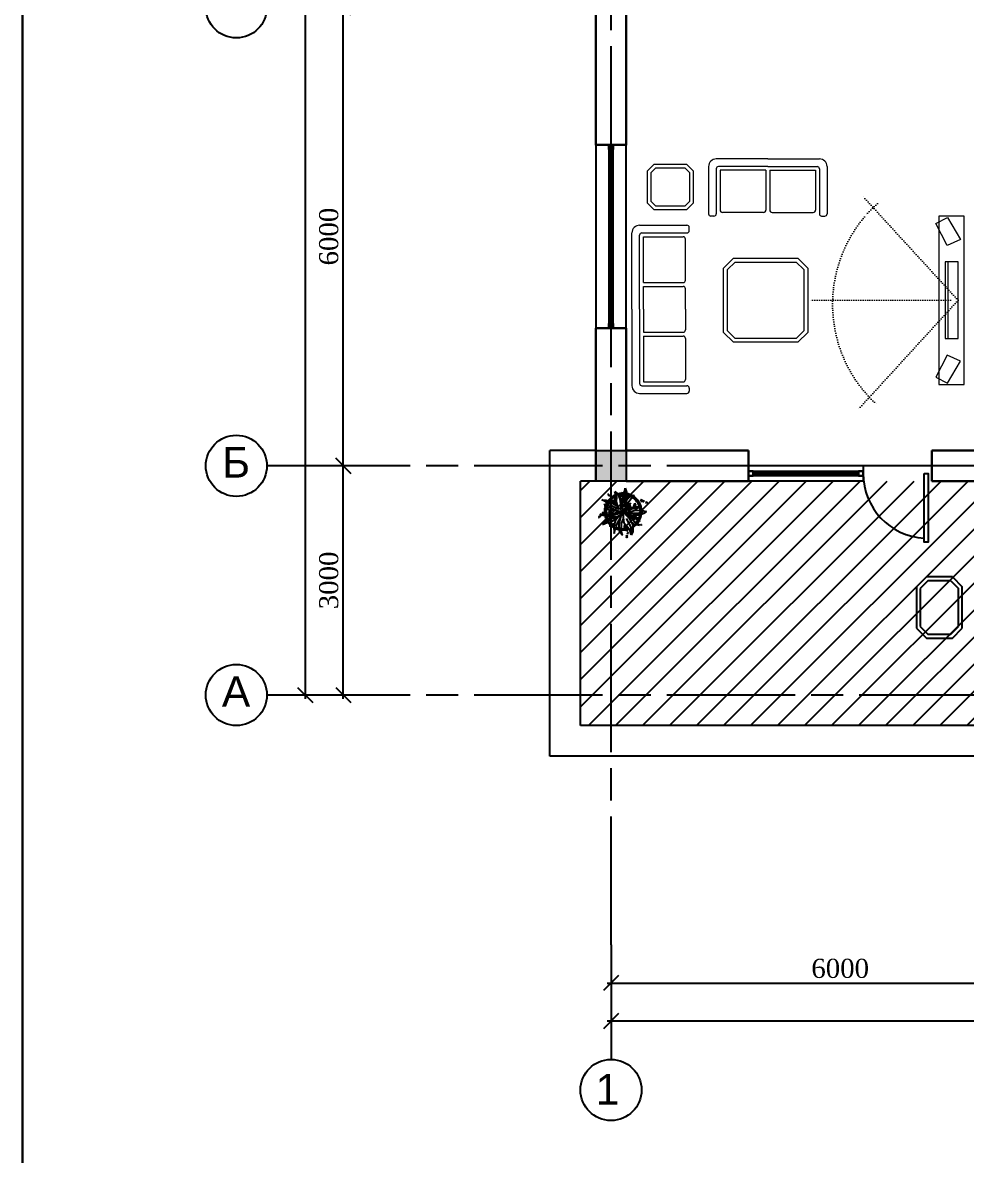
# Model space of a CAD drawing. Header units: inches. Extents: x 2870606 to 3671143, y -733551 to -473558.
# Drawn here: x 3371143 to 3383497, y -527448 to -512623 of the extents above; entities that cross this region are included whole.
import ezdxf

# ---------------------------------------------------------------- set-up
doc = ezdxf.new("R2010")
doc.units = ezdxf.units.IN
doc.header["$MEASUREMENT"] = 0
doc.linetypes.add('ACAD_ISO07W100', pattern=[3, 0, -3])
doc.linetypes.add('ACAD_ISO08W100', pattern=[36, 24, -3, 6, -3])
for name, color, linetype in [('100_FURNITURE', 25, 'Continuous'), ('A_Windows', 160, 'Continuous'), ('Trees', 92, 'Continuous'), ('МЕБЕЛИРОВКА', 7, 'Continuous')]:
    doc.layers.add(name, color=color, linetype=linetype)
doc.layers.add('_0', color=7, linetype='Continuous', lineweight=25)
doc.layers.add('Cashpo', color=25, linetype='Continuous', lineweight=25)
doc.styles.add('J~stule', font='dutch.ttf')
doc.styles.add('стиль3', font='arial.ttf', dxfattribs={"height": 250})
doc.dimstyles.new('J~style', dxfattribs={"dimscale": 100, "dimtxt": 2.5, "dimasz": 2, "dimexe": 0.55, "dimexo": 0.725, "dimtad": 1, "dimdec": 0, "dimdsep": 46, "dimtxsty": 'J~stule', "dimblk": 'OBLIQUE', "dimcen": 2, "dimdle": 0.5, "dimadec": 0, "dimazin": 0, "dimtfac": 1, "dimtdec": 0, "dimtmove": 0, "dimatfit": 3, "dimfxl": 1, "dimarcsym": 0})

# ---------------------------------------------------------------- blocks, each defined once
blk = doc.blocks.new('RIK6IR')
at = {"layer": '100_FURNITURE'}
for p, q in [((2806978, 163564), (2806849, 163435)), ((2806999, 163514), (2806899, 163414)), ((2807519, 163564), (2806978, 163564)), ((2807499, 163514), (2806999, 163514)), ((2807599, 163414), (2807499, 163514)), ((2807649, 163435), (2807519, 163564)), ((2806849, 163435), (2806849, 163094)), ((2806899, 163414), (2806899, 163114)), ((2807599, 163114), (2807599, 163414)), ((2807649, 163094), (2807649, 163435)), ((2806849, 163094), (2806978, 162964)), ((2806899, 163114), (2806999, 163014)), ((2807599, 163114), (2807499, 163014)), ((2807649, 163094), (2807519, 162964)), ((2806978, 162964), (2807519, 162964)), ((2806999, 163014), (2807499, 163014))]:
    blk.add_line(p, q, dxfattribs=at)
blk = doc.blocks.new('FSDFTV')
at = {"color": 33, "linetype": 'ACAD_ISO07W100', "lineweight": 13, "ltscale": 10}
for p, q in [((2, 179), (2, 2037)), ((2, 79), (-1440, 1399)), ((2, 79), (1376, 1338))]:
    blk.add_line(p, q, dxfattribs=at)
at = {"color": 33, "linetype": 'ByBlock', "lineweight": 13}
for points in [[(-1101, 0), (1101, 0), (1101, 331), (-1101, 331)], [(-1086, 219), (-796, 48), (-716, 221), (-1006, 372)], [(1086, 219), (796, 48), (716, 221), (1006, 372)], [(-500, 79), (503, 79), (503, 247), (-500, 247)], [(-500, 210), (503, 210), (503, 247), (-500, 247)]]:
    blk.add_lwpolyline(points, close=True, dxfattribs=at)
at = {"color": 33, "linetype": 'ACAD_ISO07W100', "lineweight": 13, "ltscale": 10}
blk.add_arc((-51, -54), 1776, 42.0748, 137.9252, dxfattribs=at)
blk = doc.blocks.new('ydyyd')
at = {"layer": 'МЕБЕЛИРОВКА', "lineweight": 13}
for p, q in [((731232, 155065), (730612, 155065)), ((730582, 154995), (730582, 155035)), ((731202, 154965), (730612, 154965)), ((731232, 153965), (731232, 154935)), ((731332, 153965), (731332, 154965)), ((730632, 154345), (730632, 154885)), ((731182, 154915), (730662, 154915)), ((731182, 154315), (731182, 154915)), ((729032, 154267), (729162, 154396)), ((729082, 154246), (729182, 154346)), ((729162, 154396), (730003, 154396)), ((729182, 154346), (729982, 154346)), ((729982, 154346), (730082, 154246)), ((730003, 154396), (730132, 154267)), ((729032, 153425), (729032, 154267)), ((729082, 153446), (729082, 154246)), ((730082, 154246), (730082, 153446)), ((730132, 154267), (730132, 153425)), ((730632, 153965), (730632, 154235)), ((731182, 154315), (730662, 154315)), ((731182, 154265), (730662, 154265)), ((731182, 153965), (731182, 154265)), ((730632, 153965), (730632, 153695)), ((731182, 153965), (731182, 153665)), ((731232, 153965), (731232, 152995)), ((731332, 153965), (731332, 152965)), ((730632, 153585), (730632, 153045)), ((731182, 153665), (730662, 153665)), ((731182, 153615), (730662, 153615)), ((731182, 153615), (731182, 153015)), ((729182, 153346), (729082, 153446)), ((729982, 153346), (730082, 153446)), ((729162, 153296), (729032, 153425)), ((730003, 153296), (729162, 153296)), ((729982, 153346), (729182, 153346)), ((730003, 153296), (730132, 153425)), ((731182, 153015), (730662, 153015)), ((730582, 152935), (730582, 152895)), ((731202, 152965), (730612, 152965)), ((731232, 152865), (730612, 152865)), ((728779, 152096), (728779, 152716)), ((728849, 152746), (728809, 152746)), ((728879, 152126), (728879, 152716)), ((729499, 152696), (728959, 152696)), ((729609, 152696), (730149, 152696)), ((730229, 152126), (730229, 152716)), ((730259, 152746), (730299, 152746)), ((730329, 152096), (730329, 152716)), ((728929, 152146), (728929, 152666)), ((729529, 152146), (729529, 152666)), ((729579, 152146), (729579, 152666)), ((730179, 152146), (730179, 152666)), ((730618, 152665), (730529, 152576)), ((730529, 152154), (730529, 152576)), ((730639, 152615), (730579, 152555)), ((730579, 152175), (730579, 152555)), ((730618, 152665), (731040, 152665)), ((730639, 152615), (731019, 152615)), ((731019, 152615), (731079, 152555)), ((731040, 152665), (731129, 152576)), ((731079, 152555), (731079, 152175)), ((731129, 152576), (731129, 152154)), ((729529, 152146), (728929, 152146)), ((729579, 152146), (730179, 152146)), ((730529, 152154), (730618, 152065)), ((730579, 152175), (730639, 152115)), ((731019, 152115), (730639, 152115)), ((731019, 152115), (731079, 152175)), ((731040, 152065), (731129, 152154)), ((729554, 151996), (728879, 151996)), ((729554, 152096), (728909, 152096)), ((729554, 152096), (730199, 152096)), ((729554, 151996), (730229, 151996)), ((731040, 152065), (730618, 152065))]:
    blk.add_line(p, q, dxfattribs=at)
for centre, radius, start, end in [((730612, 155035), 30, 90, 180), ((731232, 154965), 100, 0, 90), ((730612, 154995), 30, 180, 270), ((731202, 154935), 30, 0, 90), ((730662, 154885), 30, 90, 180), ((730662, 154345), 30, 180, 270), ((730662, 154235), 30, 90, 180), ((730662, 153695), 30, 180, 270), ((730662, 153585), 30, 90, 180), ((730662, 153045), 30, 180, 270), ((731202, 152995), 30, 270, 0), ((730612, 152935), 30, 90, 180), ((730612, 152895), 30, 180, 270), ((731232, 152965), 100, 270, 0), ((728809, 152716), 30, 90, 180), ((728849, 152716), 30, 0, 90), ((728959, 152666), 30, 90, 180), ((729499, 152666), 30, 0, 90), ((729609, 152666), 30, 90, 180), ((730149, 152666), 30, 0, 90), ((730259, 152716), 30, 90, 180), ((730299, 152716), 30, 0, 90), ((728909, 152126), 30, 180, 270), ((730199, 152126), 30, 270, 0), ((728879, 152096), 100, 180, 270), ((730229, 152096), 100, 270, 0)]:
    blk.add_arc(centre, radius, start, end, dxfattribs=at)
blk = doc.blocks.new('cvetok')
at = {"layer": 'Cashpo', "lineweight": 30, "ltscale": 0.1}
for centre, major_axis, start_param, end_param in [((94658, 171878), (170, -170), 2.400873, 2.651128), ((94658, 171878), (-170, -170), 3.409984, 3.737026), ((94658, 171878), (170, -170), 3.458664, 3.61719), ((94658, 171878), (158, -158), 3.482746, 3.649771), ((94658, 171878), (170, -170), 3.024703, 3.316562), ((94658, 171878), (-158, -158), 4.624923, 4.873501), ((94658, 171878), (170, -170), 2.755823, 2.987251), ((94658, 171878), (-158, -158), 4.327905, 4.569763), ((94658, 171878), (-158, -158), 4.034231, 4.174743), ((94658, 171878), (-158, -158), 3.449429, 3.724418), ((94658, 171878), (-158, -158), 3.03563, 3.35015), ((94658, 171878), (-170, -170), 3.019498, 3.341375), ((94658, 171878), (-158, -158), 2.449339, 2.938254), ((94658, 171878), (-170, -170), 2.966211, 2.998209), ((94658, 171878), (-170, -170), 2.892081, 2.958014), ((94658, 171878), (-170, -170), 2.431898, 2.830481), ((94658, 171878), (170, -170), 3.717694, 3.950919), ((94658, 171878), (170, -170), 4.008914, 4.104644), ((94658, 171878), (170, -170), 4.142062, 4.429809), ((94659, 171883), (158, -158), 3.767296, 4.146619), ((94658, 171878), (-158, -158), 5.746791, 5.985086), ((94658, 171878), (158, -158), 0.066528, 0.61373), ((94658, 171878), (170, -170), 0.291978, 0.654909), ((94658, 171878), (170, -170), 4.559068, 4.718123), ((94658, 171878), (-158, -158), 6.166573, 6.379453), ((94658, 171878), (170, -170), 4.823255, 4.978325), ((94658, 171878), (158, -158), -1.237744, -1.029908), ((94658, 171878), (-158, -158), 1.402226, 1.533974), ((94658, 171878), (-170, -170), 1.354065, 1.580489), ((94658, 171878), (170, -170), 0.075749, 0.183167), ((94658, 171878), (170, -170), -1.220089, -1.010216), ((94658, 171878), (170, -170), -0.886086, -0.617507), ((94658, 171878), (158, -158), -0.889995, -0.67916), ((94658, 171878), (158, -158), -0.609448, -0.475122), ((94658, 171878), (170, -170), -0.592307, -0.44413)]:
    blk.add_ellipse(centre, major_axis=major_axis, ratio=1, start_param=start_param, end_param=end_param, dxfattribs=at)
at = {"layer": 'Trees', "ltscale": 10}
for p, q in [((94577, 172068), (94551, 172140)), ((94551, 172140), (94596, 172088)), ((94551, 172140), (94605, 172093)), ((94635, 172116), (94642, 172108)), ((94646, 172113), (94635, 172116)), ((94652, 172132), (94646, 172113)), ((94656, 172114), (94652, 172132)), ((94665, 172116), (94656, 172114)), ((94657, 172074), (94683, 172148)), ((94660, 172108), (94665, 172116)), ((94683, 172148), (94684, 172183)), ((94684, 172183), (94704, 172132)), ((94688, 172110), (94692, 172145)), ((94704, 172132), (94702, 172039)), ((94380, 172032), (94437, 172027)), ((94422, 172010), (94380, 172032)), ((94414, 171978), (94424, 171926)), ((94435, 171942), (94414, 171978)), ((94454, 172008), (94422, 172022)), ((94499, 171928), (94422, 172010)), ((94437, 172027), (94503, 171997)), ((94515, 171950), (94454, 172008)), ((94457, 172108), (94461, 172102)), ((94463, 172105), (94457, 172108)), ((94461, 172102), (94457, 172100)), ((94457, 172100), (94461, 172100)), ((94461, 172100), (94459, 172096)), ((94459, 172096), (94468, 172097)), ((94464, 172108), (94463, 172105)), ((94465, 172105), (94464, 172108)), ((94469, 172107), (94465, 172105)), ((94468, 172098), (94469, 172107)), ((94471, 172095), (94474, 172089)), ((94476, 172092), (94471, 172095)), ((94474, 172089), (94471, 172087)), ((94471, 172087), (94475, 172087)), ((94475, 172087), (94473, 172083)), ((94473, 172083), (94481, 172084)), ((94478, 172095), (94476, 172092)), ((94479, 172091), (94478, 172095)), ((94483, 172094), (94479, 172091)), ((94482, 172085), (94483, 172094)), ((94497, 172023), (94509, 172021)), ((94506, 172016), (94497, 172023)), ((94502, 172012), (94506, 172016)), ((94508, 172012), (94502, 172012)), ((94503, 171997), (94575, 171953)), ((94504, 172074), (94510, 172074)), ((94511, 172065), (94504, 172074)), ((94505, 172005), (94508, 172012)), ((94520, 172010), (94505, 172005)), ((94508, 172078), (94512, 172076)), ((94510, 172074), (94508, 172078)), ((94509, 172021), (94510, 172027)), ((94510, 172057), (94515, 172048)), ((94516, 172057), (94510, 172057)), ((94510, 172027), (94513, 172021)), ((94512, 172076), (94515, 172083)), ((94522, 172069), (94512, 172064)), ((94513, 172021), (94518, 172026)), ((94515, 172083), (94516, 172074)), ((94515, 172062), (94516, 172057)), ((94518, 172059), (94515, 172062)), ((94516, 172074), (94521, 172075)), ((94521, 172075), (94517, 172072)), ((94517, 172072), (94522, 172069)), ((94517, 172047), (94528, 172051)), ((94524, 172065), (94518, 172059)), ((94518, 172026), (94521, 172012)), ((94518, 172006), (94530, 172004)), ((94527, 171999), (94518, 172006)), ((94523, 172057), (94524, 172065)), ((94527, 172056), (94523, 172057)), ((94523, 172054), (94527, 172056)), ((94528, 172051), (94523, 172054)), ((94523, 171995), (94527, 171999)), ((94528, 171995), (94523, 171995)), ((94526, 171988), (94528, 171995)), ((94540, 171994), (94526, 171988)), ((94530, 172004), (94531, 172010)), ((94531, 172010), (94534, 172004)), ((94534, 172004), (94539, 172009)), ((94539, 172009), (94542, 171995)), ((94564, 172082), (94542, 172010)), ((94542, 172010), (94545, 171977)), ((94562, 172008), (94564, 172082)), ((94587, 171956), (94562, 172008)), ((94573, 172006), (94577, 172068)), ((94590, 171947), (94573, 172006)), ((94596, 172088), (94615, 172039)), ((94615, 172089), (94597, 172096)), ((94597, 172096), (94610, 172081)), ((94610, 172081), (94601, 172073)), ((94601, 172073), (94613, 172075)), ((94613, 172075), (94609, 172062)), ((94609, 172062), (94632, 172069)), ((94618, 172098), (94615, 172089)), ((94615, 172039), (94627, 171950)), ((94621, 172089), (94618, 172098)), ((94619, 172065), (94633, 172033)), ((94631, 172099), (94621, 172089)), ((94642, 172108), (94630, 172104)), ((94630, 172104), (94648, 172088)), ((94634, 172073), (94631, 172099)), ((94633, 172033), (94656, 171910)), ((94644, 171992), (94657, 172074)), ((94661, 171873), (94644, 171992)), ((94652, 172089), (94666, 172100)), ((94668, 172106), (94660, 172108)), ((94672, 171939), (94676, 172024)), ((94676, 172024), (94688, 172110)), ((94723, 171991), (94688, 171932)), ((94702, 172039), (94696, 171961)), ((94699, 172022), (94723, 172055)), ((94707, 171953), (94761, 171989)), ((94761, 171989), (94722, 171939)), ((94723, 172055), (94778, 172087)), ((94773, 172057), (94723, 171991)), ((94804, 172093), (94773, 172057)), ((94778, 172087), (94804, 172093)), ((94797, 171971), (94794, 171945)), ((94823, 171977), (94799, 171974)), ((94817, 171965), (94823, 171977)), ((94828, 171964), (94817, 171965)), ((94818, 171959), (94828, 171964)), ((94828, 172019), (94839, 172017)), ((94838, 172001), (94828, 172019)), ((94837, 172024), (94843, 172020)), ((94839, 172017), (94837, 172024)), ((94858, 172005), (94840, 171999)), ((94843, 172020), (94851, 172031)), ((94851, 172031), (94850, 172016)), ((94850, 172016), (94858, 172015)), ((94858, 172015), (94850, 172011)), ((94850, 172011), (94858, 172005)), ((94872, 172004), (94859, 171998)), ((94859, 171996), (94862, 171981)), ((94862, 171981), (94867, 171987)), ((94867, 171987), (94870, 171983)), ((94870, 171983), (94871, 171988)), ((94871, 171996), (94872, 172004)), ((94877, 171998), (94871, 171996)), ((94871, 171988), (94881, 171985)), ((94873, 171993), (94877, 171998)), ((94881, 171985), (94873, 171993)), ((94887, 172032), (94889, 172018)), ((94894, 172029), (94887, 172032)), ((94891, 172017), (94906, 172016)), ((94894, 172035), (94894, 172029)), ((94897, 172030), (94894, 172035)), ((94907, 172036), (94897, 172030)), ((94901, 172022), (94907, 172024)), ((94906, 172016), (94901, 172022)), ((94902, 172026), (94907, 172036)), ((94907, 172024), (94902, 172026)), ((94910, 172023), (94918, 172020)), ((94915, 172008), (94910, 172023)), ((94917, 172025), (94921, 172021)), ((94918, 172020), (94917, 172025)), ((94931, 172008), (94917, 172007)), ((94921, 172021), (94929, 172029)), ((94929, 172029), (94926, 172018)), ((94926, 172018), (94932, 172016)), ((94932, 172016), (94926, 172014)), ((94926, 172014), (94931, 172008)), ((94958, 171997), (94968, 172005)), ((94963, 171986), (94958, 171996)), ((94966, 171991), (94963, 171986)), ((94969, 171987), (94966, 171991)), ((94968, 172005), (94968, 171999)), ((94968, 171999), (94972, 172000)), ((94978, 171993), (94969, 171992)), ((94969, 171992), (94969, 171987)), ((94972, 172000), (94970, 171996)), ((94970, 171996), (94978, 171993)), ((94354, 171818), (94350, 171813)), ((94351, 171820), (94354, 171818)), ((94354, 171820), (94351, 171820)), ((94352, 171825), (94354, 171820)), ((94361, 171823), (94352, 171825)), ((94354, 171844), (94360, 171837)), ((94362, 171842), (94354, 171844)), ((94360, 171837), (94357, 171834)), ((94357, 171834), (94362, 171835)), ((94358, 171812), (94359, 171816)), ((94359, 171816), (94363, 171814)), ((94362, 171835), (94361, 171829)), ((94361, 171829), (94370, 171834)), ((94363, 171846), (94362, 171842)), ((94363, 171814), (94362, 171823)), ((94365, 171842), (94363, 171846)), ((94368, 171847), (94365, 171842)), ((94371, 171835), (94368, 171847)), ((94372, 171838), (94475, 171816)), ((94478, 171833), (94372, 171838)), ((94384, 171864), (94390, 171858)), ((94392, 171862), (94384, 171864)), ((94390, 171858), (94387, 171854)), ((94387, 171854), (94392, 171855)), ((94392, 171855), (94391, 171850)), ((94391, 171850), (94400, 171854)), ((94393, 171866), (94392, 171862)), ((94395, 171862), (94393, 171866)), ((94398, 171867), (94395, 171862)), ((94401, 171856), (94398, 171867)), ((94400, 171844), (94405, 171845)), ((94405, 171842), (94400, 171844)), ((94401, 171850), (94412, 171851)), ((94405, 171845), (94401, 171850)), ((94402, 171834), (94405, 171842)), ((94408, 171840), (94402, 171834)), ((94403, 171876), (94411, 171867)), ((94414, 171872), (94403, 171876)), ((94411, 171867), (94405, 171863)), ((94405, 171863), (94412, 171863)), ((94411, 171837), (94408, 171840)), ((94412, 171863), (94410, 171856)), ((94410, 171856), (94424, 171860)), ((94417, 171839), (94411, 171841)), ((94411, 171841), (94411, 171837)), ((94413, 171850), (94417, 171839)), ((94416, 171877), (94414, 171872)), ((94418, 171872), (94416, 171877)), ((94423, 171877), (94418, 171872)), ((94425, 171862), (94423, 171877)), ((94424, 171926), (94485, 171896)), ((94529, 171912), (94435, 171942)), ((94469, 171849), (94465, 171867)), ((94467, 171869), (94485, 171878)), ((94476, 171856), (94469, 171849)), ((94479, 171848), (94476, 171856)), ((94570, 171863), (94478, 171833)), ((94481, 171856), (94479, 171848)), ((94496, 171854), (94481, 171856)), ((94485, 171878), (94482, 171868)), ((94482, 171868), (94490, 171869)), ((94485, 171896), (94569, 171890)), ((94490, 171869), (94485, 171863)), ((94485, 171863), (94496, 171854)), ((94573, 171888), (94499, 171928)), ((94586, 171843), (94512, 171831)), ((94602, 171906), (94515, 171950)), ((94612, 171825), (94557, 171768)), ((94661, 171873), (94570, 171863)), ((94661, 171873), (94573, 171888)), ((94575, 171953), (94661, 171873)), ((94580, 171813), (94638, 171839)), ((94638, 171858), (94586, 171843)), ((94607, 171767), (94661, 171873)), ((94627, 171950), (94628, 171913)), ((94638, 171839), (94661, 171873)), ((94683, 171915), (94661, 171873)), ((94662, 171803), (94661, 171873)), ((94661, 171873), (94739, 171873)), ((94661, 171873), (94734, 171795)), ((94670, 171868), (94750, 171932)), ((94696, 171961), (94683, 171915)), ((94695, 171947), (94707, 171953)), ((94750, 171811), (94697, 171846)), ((94722, 171939), (94698, 171887)), ((94698, 171846), (94788, 171798)), ((94713, 171865), (94786, 171857)), ((94723, 171890), (94767, 171915)), ((94731, 171945), (94729, 171919)), ((94729, 171919), (94740, 171927)), ((94758, 171951), (94733, 171949)), ((94739, 171873), (94802, 171891)), ((94740, 171927), (94740, 171924)), ((94750, 171932), (94871, 171947)), ((94751, 171940), (94758, 171951)), ((94763, 171939), (94751, 171940)), ((94753, 171933), (94763, 171939)), ((94754, 171931), (94753, 171933)), ((94793, 171813), (94755, 171836)), ((94767, 171915), (94834, 171931)), ((94786, 171857), (94857, 171860)), ((94794, 171945), (94805, 171952)), ((94871, 171947), (94798, 171890)), ((94802, 171891), (94886, 171899)), ((94805, 171952), (94807, 171943)), ((94807, 171943), (94812, 171951)), ((94812, 171951), (94828, 171941)), ((94828, 171941), (94818, 171959)), ((94857, 171860), (94918, 171874)), ((94886, 171899), (94964, 171879)), ((94340, 171806), (94336, 171800)), ((94336, 171800), (94342, 171803)), ((94340, 171808), (94337, 171807)), ((94337, 171807), (94340, 171806)), ((94338, 171812), (94340, 171808)), ((94347, 171811), (94338, 171812)), ((94342, 171803), (94344, 171800)), ((94344, 171800), (94345, 171804)), ((94345, 171804), (94349, 171801)), ((94349, 171801), (94348, 171810)), ((94350, 171813), (94356, 171816)), ((94356, 171816), (94358, 171812)), ((94482, 171792), (94388, 171709)), ((94388, 171709), (94451, 171734)), ((94495, 171779), (94440, 171740)), ((94451, 171734), (94504, 171743)), ((94475, 171816), (94580, 171813)), ((94499, 171709), (94479, 171705)), ((94479, 171705), (94487, 171699)), ((94487, 171699), (94480, 171695)), ((94480, 171695), (94487, 171694)), ((94552, 171813), (94482, 171792)), ((94487, 171694), (94483, 171680)), ((94483, 171680), (94494, 171690)), ((94494, 171690), (94500, 171684)), ((94562, 171800), (94495, 171779)), ((94498, 171693), (94508, 171690)), ((94500, 171684), (94498, 171693)), ((94508, 171690), (94501, 171708)), ((94504, 171743), (94590, 171802)), ((94519, 171714), (94513, 171695)), ((94513, 171695), (94522, 171699)), ((94540, 171714), (94521, 171716)), ((94522, 171699), (94522, 171691)), ((94522, 171691), (94527, 171697)), ((94527, 171697), (94537, 171687)), ((94533, 171706), (94540, 171714)), ((94542, 171704), (94533, 171706)), ((94533, 171701), (94542, 171704)), ((94537, 171687), (94533, 171701)), ((94557, 171768), (94538, 171691)), ((94538, 171691), (94543, 171590)), ((94543, 171590), (94562, 171685)), ((94562, 171685), (94607, 171767)), ((94625, 171805), (94602, 171712)), ((94602, 171712), (94606, 171617)), ((94633, 171628), (94639, 171721)), ((94639, 171721), (94664, 171783)), ((94672, 171726), (94662, 171803)), ((94670, 171698), (94679, 171681)), ((94680, 171696), (94670, 171698)), ((94746, 171644), (94672, 171726)), ((94685, 171679), (94676, 171663)), ((94678, 171705), (94680, 171696)), ((94684, 171700), (94678, 171705)), ((94682, 171680), (94701, 171686)), ((94694, 171711), (94684, 171700)), ((94689, 171670), (94685, 171679)), ((94695, 171677), (94689, 171670)), ((94692, 171697), (94694, 171711)), ((94699, 171696), (94692, 171697)), ((94693, 171692), (94699, 171696)), ((94701, 171686), (94693, 171692)), ((94694, 171668), (94695, 171677)), ((94709, 171666), (94694, 171668)), ((94762, 171674), (94701, 171786)), ((94734, 171795), (94787, 171704)), ((94810, 171742), (94750, 171811)), ((94758, 171755), (94804, 171716)), ((94765, 171594), (94762, 171674)), ((94787, 171704), (94787, 171620)), ((94788, 171798), (94850, 171793)), ((94789, 171779), (94793, 171794)), ((94802, 171770), (94789, 171777)), ((94850, 171793), (94793, 171813)), ((94793, 171794), (94798, 171787)), ((94798, 171787), (94801, 171792)), ((94801, 171792), (94802, 171786)), ((94801, 171778), (94802, 171770)), ((94808, 171775), (94801, 171778)), ((94802, 171786), (94813, 171788)), ((94813, 171788), (94804, 171781)), ((94804, 171781), (94808, 171775)), ((94804, 171716), (94872, 171700)), ((94872, 171700), (94810, 171742)), ((94824, 171778), (94829, 171793)), ((94838, 171769), (94825, 171776)), ((94829, 171793), (94833, 171786)), ((94833, 171786), (94837, 171791)), ((94837, 171791), (94837, 171786)), ((94837, 171786), (94848, 171787)), ((94837, 171777), (94838, 171769)), ((94843, 171775), (94837, 171777)), ((94848, 171787), (94839, 171780)), ((94839, 171780), (94843, 171775)), ((94851, 171755), (94846, 171744)), ((94846, 171744), (94852, 171746)), ((94852, 171746), (94851, 171741)), ((94851, 171741), (94855, 171744)), ((94863, 171753), (94853, 171756)), ((94855, 171744), (94860, 171737)), ((94858, 171746), (94863, 171747)), ((94860, 171737), (94858, 171746)), ((94859, 171749), (94863, 171753)), ((94863, 171747), (94859, 171749)), ((94868, 171769), (94862, 171760)), ((94862, 171758), (94870, 171750)), ((94870, 171763), (94868, 171769)), ((94874, 171767), (94870, 171763)), ((94870, 171750), (94871, 171756)), ((94871, 171756), (94875, 171754)), ((94873, 171762), (94874, 171767)), ((94881, 171760), (94873, 171762)), ((94873, 171758), (94881, 171760)), ((94875, 171754), (94873, 171758)), ((94885, 171702), (94887, 171711)), ((94889, 171704), (94885, 171702)), ((94889, 171711), (94898, 171710)), ((94889, 171700), (94889, 171704)), ((94892, 171703), (94889, 171700)), ((94897, 171698), (94892, 171703)), ((94898, 171710), (94895, 171707)), ((94895, 171707), (94898, 171706)), ((94898, 171706), (94895, 171705)), ((94895, 171705), (94897, 171698)), ((94606, 171617), (94649, 171568)), ((94649, 171568), (94633, 171628)), ((94677, 171660), (94692, 171647)), ((94692, 171647), (94692, 171657)), ((94692, 171657), (94699, 171654)), ((94699, 171625), (94692, 171638)), ((94693, 171640), (94706, 171650)), ((94696, 171661), (94709, 171666)), ((94699, 171654), (94696, 171661)), ((94703, 171632), (94699, 171625)), ((94699, 171562), (94706, 171567)), ((94703, 171561), (94699, 171562)), ((94699, 171543), (94706, 171549)), ((94704, 171542), (94699, 171543)), ((94701, 171558), (94703, 171561)), ((94705, 171559), (94701, 171558)), ((94701, 171539), (94704, 171542)), ((94705, 171540), (94701, 171539)), ((94707, 171626), (94703, 171632)), ((94706, 171650), (94705, 171642)), ((94705, 171642), (94711, 171644)), ((94707, 171552), (94705, 171559)), ((94707, 171533), (94705, 171540)), ((94718, 171634), (94706, 171633)), ((94706, 171633), (94707, 171626)), ((94707, 171567), (94714, 171561)), ((94708, 171558), (94707, 171552)), ((94707, 171548), (94714, 171542)), ((94708, 171539), (94707, 171533)), ((94711, 171644), (94708, 171639)), ((94708, 171639), (94718, 171634)), ((94711, 171557), (94708, 171558)), ((94712, 171538), (94708, 171539)), ((94714, 171561), (94710, 171560)), ((94710, 171560), (94711, 171557)), ((94714, 171542), (94710, 171541)), ((94710, 171541), (94712, 171538)), ((94724, 171607), (94713, 171604)), ((94713, 171602), (94714, 171590)), ((94714, 171590), (94718, 171595)), ((94718, 171595), (94720, 171591)), ((94720, 171591), (94721, 171595)), ((94721, 171595), (94729, 171592)), ((94722, 171602), (94724, 171607)), ((94727, 171602), (94722, 171602)), ((94723, 171599), (94727, 171602)), ((94729, 171592), (94723, 171599)), ((94762, 171570), (94746, 171644)), ((94787, 171620), (94762, 171570))]:
    blk.add_line(p, q, dxfattribs=at)
at = {"layer": 'Trees', "linetype": 'ByBlock'}
blk.add_ellipse((94658, 171878), major_axis=(170, -170), ratio=1, start_param=2.298631, end_param=2.368794, dxfattribs=at)
at = {"layer": 'Trees', "ltscale": 10}
for centre, major_axis, ratio, start_param, end_param in [((94808, 172099), (274, 0), 0.978732, 4.181898, 5.319375), ((94658, 171878), (170, -170), 1, 0.214693, 0.250114)]:
    blk.add_ellipse(centre, major_axis=major_axis, ratio=ratio, start_param=start_param, end_param=end_param, dxfattribs=at)
blk = doc.blocks.new('*U65')
at = {"color": 7, "lineweight": 30}
for points in [[(0, 60), (60, 60), (60, 0), (0, 0)], [(1500, 60), (1440, 60), (1440, 0), (1500, 0)]]:
    blk.add_lwpolyline(points, close=True, dxfattribs=at)
at = {"color": 4, "lineweight": 25}
for points in [[(60, 60), (1440, 60), (1440, 0), (60, 0)], [(60, 35), (1440, 35), (1440, 25), (60, 25)]]:
    blk.add_lwpolyline(points, close=True, dxfattribs=at)
blk = doc.blocks.new('*U56')
at = {"color": 7, "lineweight": 30}
for points in [[(0, 60), (60, 60), (60, 0), (0, 0)], [(2400, 60), (2340, 60), (2340, 0), (2400, 0)]]:
    blk.add_lwpolyline(points, close=True, dxfattribs=at)
at = {"color": 4, "lineweight": 25}
for points in [[(60, 60), (2340, 60), (2340, 0), (60, 0)], [(60, 35), (2340, 35), (2340, 25), (60, 25)]]:
    blk.add_lwpolyline(points, close=True, dxfattribs=at)
blk = doc.blocks.new('_Oblique')
at = {"color": 0, "linetype": 'ByBlock', "lineweight": -2}
blk.add_line((-0.5, -0.5), (0.5, 0.5), dxfattribs=at)
blk = doc.blocks.new('*D891')
at = {"color": 0, "lineweight": -2, "transparency": 16777216}
for p, q in [((3378845, -524765), (3378845, -525247)), ((3384845, -524765), (3384845, -525247)), ((3378795, -525192), (3384895, -525192))]:
    blk.add_line(p, q, dxfattribs=at)
at = {"layer": 'Defpoints', "color": 0, "lineweight": 35, "transparency": 16777216}
for p in [(3378845, -524692), (3384845, -524692), (3384845, -525192)]:
    blk.add_point(p, dxfattribs=at)
at = {"color": 0, "lineweight": -2, "transparency": 16777216, "xscale": 200, "yscale": 200, "zscale": 200, "rotation": 180}
blk.add_blockref('_Oblique', (3378845, -525192), dxfattribs=at)
at = {"color": 0, "lineweight": -2, "transparency": 16777216, "xscale": 200, "yscale": 200, "zscale": 200}
blk.add_blockref('_Oblique', (3384845, -525192), dxfattribs=at)
at = {"color": 0, "transparency": 16777216, "insert": (3381845, -525002), "char_height": 250, "attachment_point": 5, "style": 'J~stule'}
blk.add_mtext('6000', dxfattribs=at)
blk = doc.blocks.new('*D902')
at = {"color": 0, "lineweight": -2, "transparency": 16777216}
for p, q in [((3378845, -524765), (3378845, -525747)), ((3438845, -524765), (3438845, -525747)), ((3438895, -525692), (3378795, -525692))]:
    blk.add_line(p, q, dxfattribs=at)
at = {"layer": 'Defpoints', "color": 0, "lineweight": 35, "transparency": 16777216}
for p in [(3378845, -524692), (3438845, -524692), (3378845, -525692)]:
    blk.add_point(p, dxfattribs=at)
at = {"color": 0, "lineweight": -2, "transparency": 16777216, "xscale": 200, "yscale": 200, "zscale": 200, "rotation": 180}
blk.add_blockref('_Oblique', (3378845, -525692), dxfattribs=at)
at = {"color": 0, "lineweight": -2, "transparency": 16777216, "xscale": 200, "yscale": 200, "zscale": 200}
blk.add_blockref('_Oblique', (3438845, -525692), dxfattribs=at)
at = {"color": 0, "transparency": 16777216, "insert": (3408845, -525502), "char_height": 250, "attachment_point": 5, "style": 'J~stule'}
blk.add_mtext('60000', dxfattribs=at)
blk = doc.blocks.new('*D943')
at = {"color": 0, "lineweight": -2, "transparency": 16777216}
for p, q in [((3375341, -521473), (3375341, -518373)), ((3375768, -518423), (3375286, -518423)), ((3375768, -521423), (3375286, -521423))]:
    blk.add_line(p, q, dxfattribs=at)
at = {"layer": 'Defpoints', "color": 0, "lineweight": 35, "transparency": 16777216}
for p in [(3375341, -518423), (3375841, -518423), (3375841, -521423)]:
    blk.add_point(p, dxfattribs=at)
at = {"color": 0, "lineweight": -2, "transparency": 16777216, "xscale": 200, "yscale": 200, "zscale": 200}
for p, rotation in [((3375341, -518423), 90), ((3375341, -521423), 270)]:
    blk.add_blockref('_Oblique', p, dxfattribs=dict(at, rotation=rotation))
at = {"color": 0, "transparency": 16777216, "insert": (3375151, -519923), "char_height": 250, "attachment_point": 5, "rotation": 90, "style": 'J~stule'}
blk.add_mtext('3000', dxfattribs=at)
blk = doc.blocks.new('*D944')
at = {"color": 0, "lineweight": -2, "transparency": 16777216}
for p, q in [((3375768, -512423), (3375286, -512423)), ((3375341, -518473), (3375341, -512373)), ((3375768, -518423), (3375286, -518423))]:
    blk.add_line(p, q, dxfattribs=at)
at = {"layer": 'Defpoints', "color": 0, "lineweight": 35, "transparency": 16777216}
for p in [(3375341, -512423), (3375841, -512423), (3375841, -518423)]:
    blk.add_point(p, dxfattribs=at)
at = {"color": 0, "lineweight": -2, "transparency": 16777216, "xscale": 200, "yscale": 200, "zscale": 200}
for p, rotation in [((3375341, -512423), 90), ((3375341, -518423), 270)]:
    blk.add_blockref('_Oblique', p, dxfattribs=dict(at, rotation=rotation))
at = {"color": 0, "transparency": 16777216, "insert": (3375151, -515423), "char_height": 250, "attachment_point": 5, "rotation": 90, "style": 'J~stule'}
blk.add_mtext('6000', dxfattribs=at)
blk = doc.blocks.new('*D948')
at = {"color": 0, "lineweight": -2, "transparency": 16777216}
for p, q in [((3374841, -498373), (3374841, -521473)), ((3375768, -498423), (3374786, -498423)), ((3375768, -521423), (3374786, -521423))]:
    blk.add_line(p, q, dxfattribs=at)
at = {"layer": 'Defpoints', "color": 0, "lineweight": 35, "transparency": 16777216}
for p in [(3375841, -498423), (3374841, -521423), (3375841, -521423)]:
    blk.add_point(p, dxfattribs=at)
at = {"color": 0, "lineweight": -2, "transparency": 16777216, "xscale": 200, "yscale": 200, "zscale": 200}
for p, rotation in [((3374841, -498423), 90), ((3374841, -521423), 270)]:
    blk.add_blockref('_Oblique', p, dxfattribs=dict(at, rotation=rotation))
at = {"color": 0, "transparency": 16777216, "insert": (3374651, -509923), "char_height": 250, "attachment_point": 5, "rotation": 90, "style": 'J~stule'}
blk.add_mtext('23000', dxfattribs=at)

msp = doc.modelspace()

# ---------------------------------------------------------------- hatches: boundary and pattern name
h = msp.add_hatch(color=256)
h.dxf.hatch_style = 1
h.paths.add_polyline_path([(3378645.37, -518623.13), (3378645.37, -518223.13), (3379045.37, -518223.13), (3379045.37, -518623.13)])
h = msp.add_hatch()
h.set_pattern_fill('ANSI31', color=72, scale=2000)
h.set_pattern_definition([(45, (340008.68, 104568.67), (-176.776695, 176.776695), [])])
h.paths.add_polyline_path([(3384645.37, -518623.13), (3378445.37, -518623.13), (3378445.37, -521823.13), (3384645.37, -521823.13)])

# ---------------------------------------------------------------- linework, layer by layer
at = {"color": 252, "linetype": 'ACAD_ISO08W100', "ltscale": 70}
for p, q in [((3378845.37, -524692.02), (3378845.37, -496403.85)), ((3441734.29, -518423.13), (3375840.6, -518423.13)), ((3441734.29, -521423.13), (3375840.6, -521423.13))]:
    msp.add_line(p, q, dxfattribs=at)
for p, q in [((3378645.37, -514223.13), (3378645.37, -516623.13)), ((3379045.37, -516623.13), (3379045.37, -514223.13)), ((3378045.37, -522223.13), (3378045.37, -518223.13)), ((3378645.37, -518223.13), (3378045.37, -518223.13)), ((3382145.37, -518423.13), (3380645.37, -518423.13)), ((3382145.37, -518423.13), (3382145.37, -518623.13)), ((3378445.37, -521823.13), (3378445.37, -518623.13)), ((3378645.37, -518623.13), (3378445.37, -518623.13)), ((3382145.37, -518623.13), (3380645.37, -518623.13)), ((3384645.37, -521823.13), (3378445.37, -521823.13)), ((3385045.37, -522223.13), (3378045.37, -522223.13))]:
    msp.add_line(p, q)
at = {"lineweight": 30}
for p, q in [((3379045.37, -518223.13), (3380645.37, -518223.13)), ((3380645.37, -518623.13), (3380645.37, -518223.13)), ((3383045.37, -518623.13), (3383045.37, -518223.13)), ((3384645.37, -518223.13), (3383045.37, -518223.13)), ((3380645.37, -518623.13), (3379045.37, -518623.13)), ((3383045.37, -518623.15), (3385145.37, -518623.18))]:
    msp.add_line(p, q, dxfattribs=at)
at = {"linetype": 'Continuous'}
for p, q in [((3375840.6, -518423.13), (3374340.6, -518423.13)), ((3375840.6, -521423.13), (3374340.6, -521423.13)), ((3378845.37, -524692.02), (3378845.37, -526192.02))]:
    msp.add_line(p, q, dxfattribs=at)
at = {"lineweight": 30}
msp.add_lwpolyline([(3371143.15, -545403.23), (3371143.15, -492403.23), (3443643.15, -492403.23), (3443643.15, -545403.23)], close=True, dxfattribs=at)
for points in [[(3379045.37, -510823.13), (3379045.37, -514223.13), (3378645.37, -514223.13), (3378645.37, -510423.13), (3379045.37, -510423.13)], [(3378645.37, -518623.13), (3378645.37, -516623.13), (3379045.37, -516623.13), (3379045.37, -518223.13)]]:
    msp.add_lwpolyline(points, dxfattribs=at)
for points in [[(3379045.37, -518223.13), (3379045.37, -518623.13), (3378645.37, -518623.13), (3378645.37, -518223.13)], [(3382945.37, -518523.13), (3382995.37, -518523.13), (3382995.37, -519423.13), (3382945.37, -519423.13)]]:
    msp.add_lwpolyline(points, close=True)
at = {"linetype": 'Continuous'}
for centre in [(3373940.6, -512423.13), (3373940.6, -518423.13), (3373940.6, -521423.13), (3378845.37, -526592.02)]:
    msp.add_circle(centre, 400, dxfattribs=at)
msp.add_arc((3382995.37, -518523.13), 850, 180, 266.627713)

# ---------------------------------------------------------------- block references
at = {"rotation": 180}
msp.add_blockref('ydyyd', (4110451.59, -362409.84), dxfattribs=at)
msp.add_blockref('cvetok', (3284345, -690900.73))
at = {"color": 1, "rotation": 89.9999999999999}
msp.add_blockref('RIK6IR', (3546407.79, -3327526.5, 58.88), dxfattribs=at)
at = {"layer": '_0', "rotation": 90.00000000000001}
msp.add_blockref('FSDFTV', (3383467.83, -516257.37), dxfattribs=at)
at = {"layer": 'A_Windows', "color": 5, "lineweight": 30, "xscale": -1, "rotation": 269.9999846070635}
msp.add_blockref('*U56', (3378815.37, -516623.13), dxfattribs=at)
at = {"layer": 'A_Windows', "color": 5, "lineweight": 30, "rotation": 1.539293651079964e-05}
msp.add_blockref('*U65', (3380645.37, -518553.14), dxfattribs=at)

# ---------------------------------------------------------------- texts
at = {"linetype": 'Continuous', "char_height": 400, "attachment_point": 2, "style": 'стиль3'}
for s, insert in [('Б', (3373936.69, -518177.16)), ('А', (3373936.69, -521177.16)), ('1', (3378799.09, -526382.35))]:
    msp.add_mtext(s, dxfattribs=dict(at, insert=insert))

# ---------------------------------------------------------------- dimensions: what is measured, and where the dimension line sits
for base, p1, p2, picture, middle in [((3374840.6, -521423.13), (3375840.6, -498423.13), (3375840.6, -521423.13), '*D948', (3374650.58, -509923.13)), ((3375340.6, -512423.13), (3375840.6, -518423.13), (3375840.6, -512423.13), '*D944', (3375150.58, -515423.13)), ((3375340.6, -518423.13), (3375840.6, -521423.13), (3375840.6, -518423.13), '*D943', (3375150.58, -519923.13))]:
    dim = msp.add_linear_dim(base=base, p1=p1, p2=p2, angle=90, dimstyle='J~style', override={"dimdec": 1, "dimtdec": 1})
    dim.commit()
    dim.dimension.update_dxf_attribs({"geometry": picture, "text_midpoint": middle})
for base, p1, p2, picture, middle in [((3384845.37, -525192.02), (3378845.37, -524692.02), (3384845.37, -524692.02), '*D891', (3381845.37, -525002.01)), ((3378845.37, -525692.02), (3438845.37, -524692.02), (3378845.37, -524692.02), '*D902', (3408845.37, -525502.01))]:
    dim = msp.add_linear_dim(base=base, p1=p1, p2=p2, dimstyle='J~style', override={"dimdec": 1, "dimtdec": 1})
    dim.commit()
    dim.dimension.update_dxf_attribs({"geometry": picture, "text_midpoint": middle})

doc.saveas('drawing.dxf')
